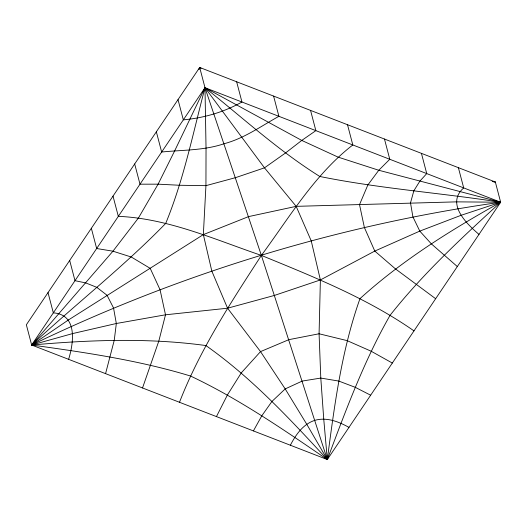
<?xml version="1.0" encoding="UTF-8"?>
<svg xmlns="http://www.w3.org/2000/svg" width="527" height="527" viewBox="0 0 527 527"><rect width="100%" height="100%" fill="white"/><g stroke="black" fill="none" stroke-linecap="round" stroke-linejoin="round"><path stroke-width="0.79" d="M327.313 459.544L261.379 255.404L204.996 87.693L206.037 148.304L205.938 185.662L203.35 234.607L211.834 271.142L227.559 308.209L260.529 351.608L285.193 388.913L306.707 424.176L327.313 459.544L323.736 418.991L320.798 378.07L319.079 333.775L320.383 279.949L311.233 240.879L296.174 206.347L264.488 167.836L204.996 87.693C193.001 133.239 183.739 179.687 165.715 223.389C123.595 266.708 75.895 303.96 31.66 345.014L72.746 333.545L116.329 323.499L165.498 314.797L227.559 308.209L274.495 295.41L320.383 279.949L374.796 251.069L419.795 231.103L460.901 215.365L500.65 202.223C440.467 192.836 379.545 188.613 319.79 176.473C278.631 150.755 242.815 117.87 204.996 87.693L174.661 150.874L158.1 184.167L138.529 217.849L112.949 251.195L31.66 345.014C89.59 339.935 148.113 337.629 205.899 345.554C251.531 377.675 289.692 418.682 327.313 459.544C345.804 410.461 363.966 360.955 390.085 315.291C422.838 273.796 461.738 237.809 500.65 202.223L378.775 170.261L338.044 157.105L301.76 140.426L204.996 87.693L31.66 345.014C85.13 352.425 138.799 360.27 190.563 376.041C238.994 398.932 283.203 429.413 327.313 459.544C334.487 405.263 341.555 350.481 359.981 298.638C402.266 260.259 450.947 229.956 500.65 202.223L495.34 181.986L199.687 67.456L26.35 324.777L31.66 345.014L327.313 459.544L500.65 202.223L204.996 87.693L199.687 67.456L201.07 68.312M199.384 69.07L199.687 67.456L198.732 69.702M68.615 359.328C73.694 342.84 77.739 314.606 53.326 312.847L48.016 292.617M105.571 373.643L114.24 340.33L116.329 323.499L113.529 307.959L107.04 295.272L96.803 287.334L85.717 282.913L74.992 280.687L69.683 260.45M142.527 387.964L158.871 340.897L165.498 314.797L160.063 289.764L150.221 268.368L131.276 257.018L112.949 251.195L96.658 248.52L91.349 228.283M179.49 402.279C199.858 349.776 230.892 302.432 261.379 255.404C289.633 217.071 314.612 174.509 352.82 144.958L347.51 124.721M216.445 416.593L227.433 394.934L241.313 372.826L260.529 351.608L288.875 339.658L319.079 333.775L347.095 340.62L371.094 351.193L392.319 363.044M253.401 430.908L261.807 415.79L271.965 401.429L285.193 388.913L302.248 381.061L320.798 378.07L338.808 381.074L355.284 387.332L370.652 395.21M290.357 445.223C295.792 434.768 303.071 424.097 314.843 420.335C326.694 416.903 338.683 421.672 348.979 427.377M493.707 181.927L495.34 181.986L492.178 181.341M413.985 330.884C367.194 298.216 313.875 276.925 261.379 255.404C214.746 239.541 168.265 218.428 118.325 216.353L113.015 196.116M435.651 298.717L395.428 268.869L374.796 251.069L364.394 227.545L359.519 204.647L367.839 184.997L378.775 170.261L389.776 159.273L384.473 139.036M457.317 266.55L431.277 243.803L419.795 231.103L412.885 216.814L410.507 202.875L413.847 190.8L419.841 181.183L426.738 173.587L421.429 153.357M478.984 234.383C466.375 223.593 445.776 203.653 463.694 187.902L458.385 167.672M310.555 110.406L315.864 130.643L301.76 140.426L285.397 153.061L264.488 167.836L235.582 177.645L205.938 185.662L179.615 185.267L158.1 184.167L139.991 184.186L134.681 163.956M273.599 96.092L278.908 116.322C261.03 126.197 244.185 138.403 224.166 143.713C204.002 150.59 182.592 149.892 161.657 152.026L156.348 131.79M236.643 81.777L241.952 102.007C223.889 112.192 203.929 117.949 183.324 119.86L178.021 99.623M68.306 320.047L31.66 345.014C179.325 273.75 338.255 225.049 500.65 202.223L456.461 201.861L296.174 206.347L248.573 216.604L203.35 234.607L68.306 320.047"/></g></svg>
